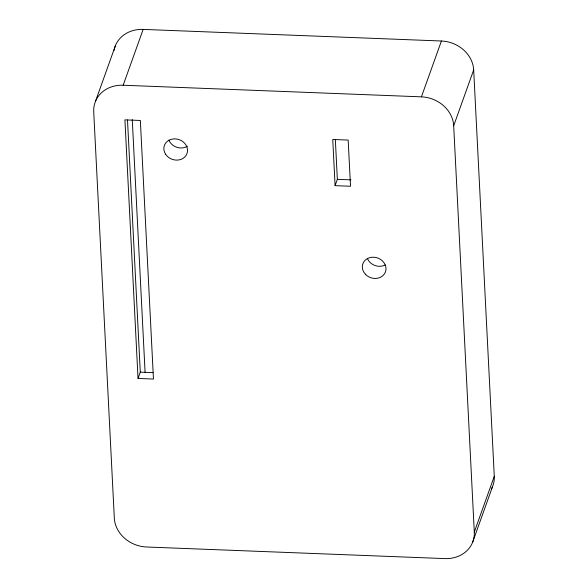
<?xml version="1.0" encoding="UTF-8"?>
<svg xmlns="http://www.w3.org/2000/svg" width="588" height="588" viewBox="0 0 588 588"><rect width="100%" height="100%" fill="white"/><g stroke="black" fill="none" stroke-linecap="round" stroke-linejoin="round"><path stroke-width="0.88" d="M95.521 101.232L115.513 45.394M494.287 476.258L474.295 532.096A31.326 27.239 19.7 0 1 444.844 558.6L146.581 546.994A31.326 27.239 19.7 0 1 114.322 518.087L93.712 111.742A31.326 27.239 19.7 0 1 123.164 85.238L143.156 29.4L441.419 41.006A31.326 27.239 19.7 0 1 473.678 69.913L494.287 476.258A31.326 27.239 19.7 0 1 491.311 489.172M138.033 378.451L124.921 119.871L140.348 120.474L153.461 379.054L138.033 378.451L140.289 372.138L127.5 119.974M335.087 185.654L332.749 139.481L348.177 140.076L350.514 186.256L335.087 185.654L337.35 179.34L335.329 139.503M474.295 532.096L453.686 125.751A31.326 27.239 19.7 0 0 421.427 96.844L441.419 41.006M453.686 125.751L473.678 69.913M472.487 542.606L492.479 486.768M123.164 85.238L421.427 96.844M337.35 179.34L350.962 179.869M140.289 372.138L152.998 372.638M132.263 119.607L145.089 372.469M187.476 146.191A12.01 10.437 19.7 0 1 168.918 140.12M385.206 264.945A12.01 10.437 19.7 0 1 367.338 258.33M114.021 50.524A31.326 27.239 19.7 0 1 143.156 29.4M365.354 274.206A12.01 10.437 19.7 0 0 385.419 271.994A12.01 10.437 19.7 0 0 371.697 257.272A12.01 10.437 19.7 0 0 365.354 274.206M165.588 154.21A12.01 10.437 19.7 0 0 186.087 155.394A12.01 10.437 19.7 0 0 175.4 138.886A12.01 10.437 19.7 0 0 165.588 154.21"/></g></svg>
